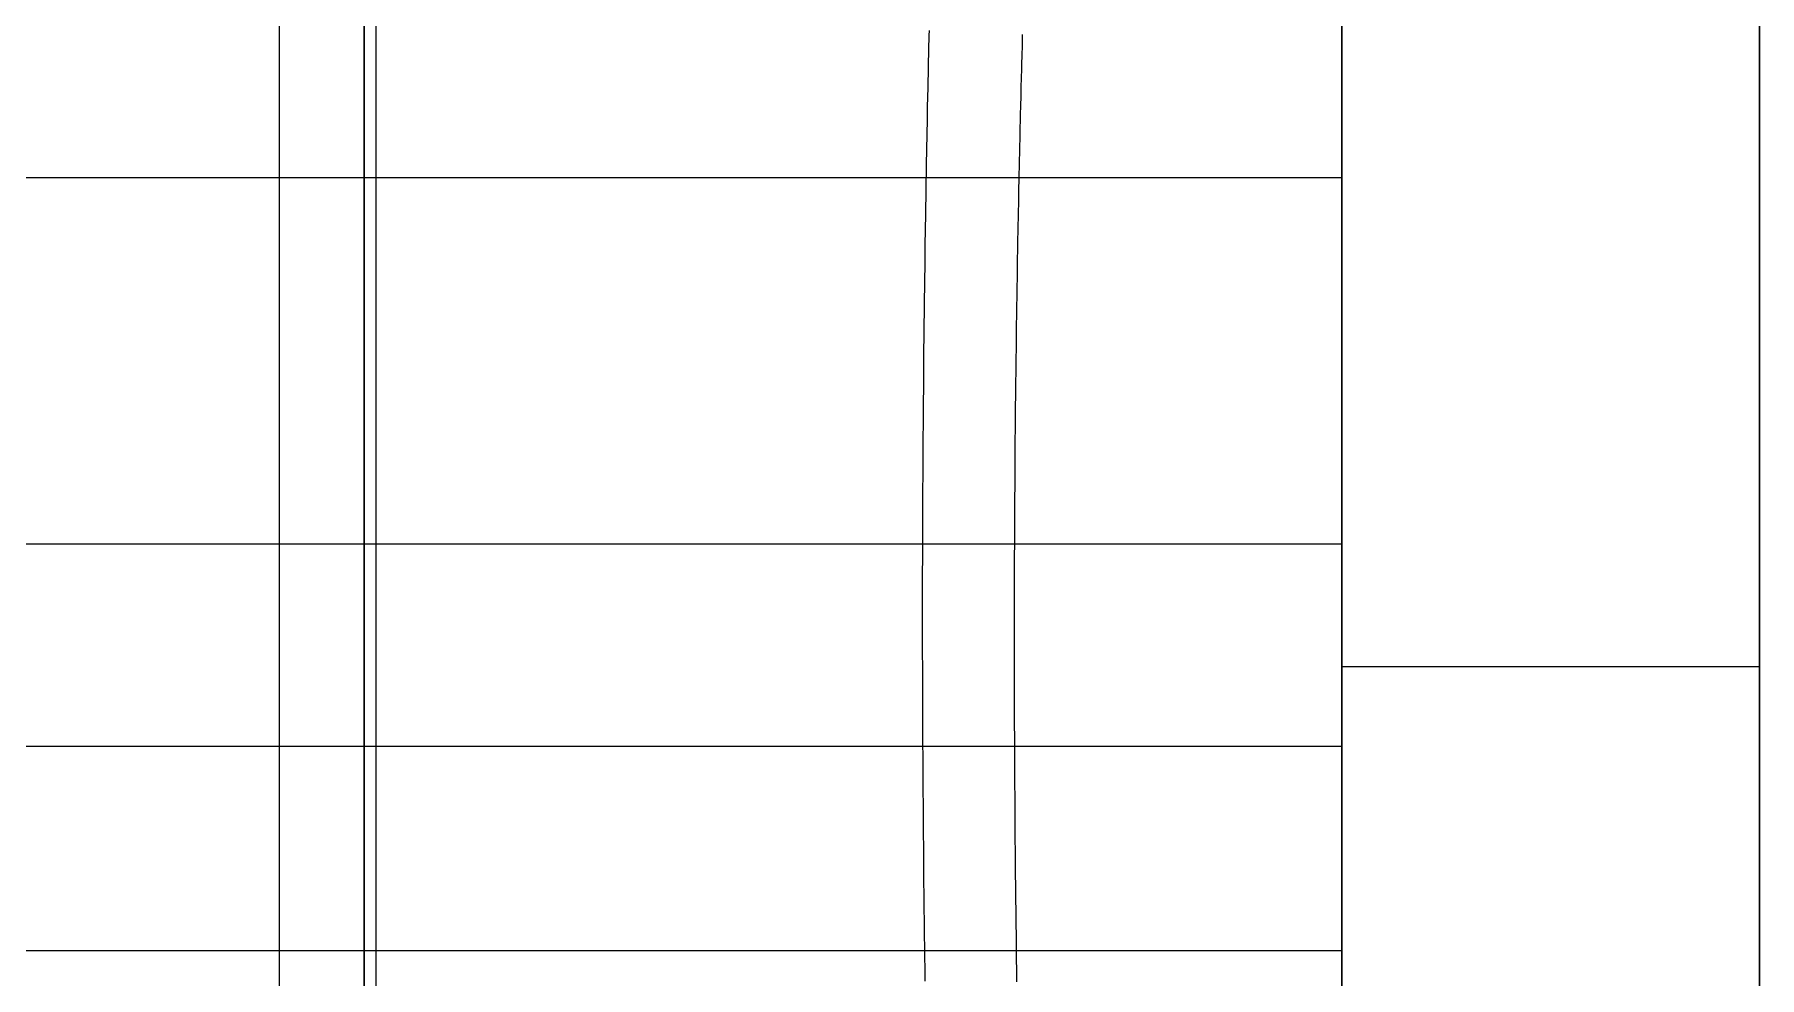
# Model space of a CAD drawing. Extents: x 0 to 702, y -13 to 12.
# Drawn here: x 690.23 to 702, y -0.86 to 5.58 of the extents above; entities that cross this region are included whole.
import ezdxf

# ---------------------------------------------------------------- set-up
doc = ezdxf.new("R2010")
doc.units = 0
doc.layers.get('0').update_dxf_attribs({"linetype": 'CONTINUOUS'})

# ---------------------------------------------------------------- blocks, each defined once
blk = doc.blocks.new('*U1')
at = {"extrusion": (-1, 0, 0)}
for p, q in [((699.15, 1.267, 2.548), (699.15, 7.293, 3.675)), ((699.15, 2.103, 6.408), (699.15, 0.722, 6.15)), ((699.15, -4.823, 1.844), (699.15, 1.267, 2.548)), ((699.15, 0.722, 6.15), (699.15, -0.673, 5.988))]:
    blk.add_line(p, q, dxfattribs=at)
at = {"extrusion": (0, 0.183875, -0.98295)}
for p, q in [((699.15, 1.267, 2.548), (699.15, 7.293, 3.675)), ((702, 1.267, 2.548), (702, 7.293, 3.675)), ((668.5, 2.103, 6.408), (699.15, 2.103, 6.408)), ((699.15, 2.103, 6.408), (699.15, 0.722, 6.15)), ((699.15, 1.267, 2.548), (702, 1.267, 2.548)), ((668.5, 0.722, 6.15), (699.15, 0.722, 6.15))]:
    blk.add_line(p, q, dxfattribs=at)
at = {"extrusion": (1, 0, 0)}
for p, q in [((702, 1.267, 2.548), (702, 7.293, 3.675)), ((702, -4.823, 1.844), (702, 1.267, 2.548))]:
    blk.add_line(p, q, dxfattribs=at)
for p, q in [((668.5, 4.603, 7.551), (699.15, 4.603, 7.551)), ((668.5, 4.603, 7.551), (699.15, 4.603, 7.551)), ((668.5, 2.103, 6.408), (699.15, 2.103, 6.408)), ((668.5, -0.673, 5.988), (699.15, -0.673, 5.988))]:
    blk.add_line(p, q)
at = {"extrusion": (0, 0.11486, -0.993382)}
for p, q in [((699.15, 1.267, 2.548), (702, 1.267, 2.548)), ((699.15, -4.823, 1.844), (699.15, 1.267, 2.548)), ((702, -4.823, 1.844), (702, 1.267, 2.548)), ((668.5, 0.722, 6.15), (699.15, 0.722, 6.15)), ((699.15, 0.722, 6.15), (699.15, -0.673, 5.988)), ((668.5, -0.673, 5.988), (699.15, -0.673, 5.988))]:
    blk.add_line(p, q, dxfattribs=at)
at = {"extrusion": (-1, 0, 0)}
for start, end in [(185.4743, 237.5324), (185.4743, 237.5324), (237.5324, 253.3347), (237.5324, 253.3347), (269.4742, 337.3346), (269.4742, 337.3346)]:
    blk.add_arc((0.765, 15.988, -699.15), 10, start, end, dxfattribs=at)
at = {"extrusion": (1, 0, 0)}
blk.add_arc((-0.765, 15.988, 702), 10, 22.6654, 90.5258, dxfattribs=at)
blk.add_arc((-0.765, 15.988, 702), 10, 22.6654, 90.5258, dxfattribs=at)
blk = doc.blocks.new('*U4')
for points in [[(696.307, -0.882585, 0.022084), (696.306, -0.846329, 0.022346), (696.306, -0.810071, 0.022683), (696.306, -0.773813, 0.023095), (696.305, -0.737554, 0.023581), (696.305, -0.701295, 0.024144), (696.304, -0.665035, 0.024781), (696.304, -0.62877, 0.025494), (696.303, -0.592498, 0.026284), (696.303, -0.556219, 0.02715), (696.302, -0.519935, 0.028092), (696.302, -0.483646, 0.029111), (696.302, -0.447352, 0.030205), (696.301, -0.411054, 0.031376), (696.301, -0.374751, 0.032623), (696.3, -0.338446, 0.033946), (696.3, -0.302137, 0.035346), (696.3, -0.265825, 0.036821), (696.299, -0.229512, 0.038372), (696.299, -0.193196, 0.039999), (696.299, -0.15688, 0.041702), (696.298, -0.120562, 0.04348), (696.298, -0.084245, 0.045335), (696.298, -0.047927, 0.047265), (696.297, -0.01161, 0.049271), (696.297, 0.024706, 0.051353), (696.297, 0.061021, 0.05351), (696.296, 0.097333, 0.055742), (696.296, 0.133644, 0.058051), (696.296, 0.169951, 0.060434), (696.296, 0.206256, 0.062894), (696.295, 0.242557, 0.065428), (696.295, 0.278853, 0.068038), (696.295, 0.315145, 0.070723), (696.295, 0.351432, 0.073484), (696.294, 0.387714, 0.07632), (696.294, 0.423989, 0.079231), (696.294, 0.460259, 0.082217), (696.294, 0.496521, 0.085278), (696.293, 0.532776, 0.088414), (696.293, 0.569024, 0.091626), (696.293, 0.605263, 0.094912), (696.293, 0.641494, 0.098273), (696.293, 0.677715, 0.101709), (696.292, 0.713927, 0.10522), (696.292, 0.75013, 0.108806), (696.292, 0.786321, 0.112466), (696.292, 0.822502, 0.116201), (696.292, 0.858672, 0.120011), (696.292, 0.89483, 0.123896), (696.291, 0.930976, 0.127855), (696.291, 0.967109, 0.131889), (696.291, 1.00323, 0.135997), (696.291, 1.03934, 0.140179), (696.291, 1.07543, 0.144436), (696.291, 1.11151, 0.148768), (696.291, 1.14757, 0.153174), (696.291, 1.18362, 0.157654), (696.291, 1.21965, 0.162208), (696.291, 1.25566, 0.166836), (696.291, 1.29166, 0.171539), (696.29, 1.32765, 0.176316), (696.29, 1.36361, 0.181167), (696.29, 1.39956, 0.186092), (696.29, 1.43548, 0.191091), (696.29, 1.47139, 0.196163), (696.29, 1.50728, 0.20131), (696.29, 1.54315, 0.206531), (696.29, 1.579, 0.211825), (696.29, 1.61483, 0.217194), (696.29, 1.65064, 0.222635), (696.29, 1.68643, 0.228149), (696.29, 1.7222, 0.233735), (696.29, 1.75795, 0.239392), (696.29, 1.79368, 0.245122), (696.29, 1.8294, 0.250923), (696.29, 1.86509, 0.256796), (696.29, 1.90076, 0.262741), (696.29, 1.93642, 0.268758), (696.291, 1.97206, 0.274847), (696.291, 2.00768, 0.281007), (696.291, 2.04327, 0.28724), (696.291, 2.07886, 0.293545), (696.291, 2.11442, 0.299921), (696.291, 2.14996, 0.30637), (696.291, 2.18548, 0.31289), (696.291, 2.22099, 0.319483), (696.291, 2.25647, 0.326147), (696.291, 2.29194, 0.332884), (696.292, 2.32738, 0.339692), (696.292, 2.36281, 0.346573), (696.292, 2.39822, 0.353526), (696.292, 2.43361, 0.36055), (696.292, 2.46898, 0.367647), (696.292, 2.50433, 0.374816), (696.293, 2.53967, 0.382057), (696.293, 2.57498, 0.38937), (696.293, 2.61028, 0.396755), (696.293, 2.64555, 0.404212), (696.293, 2.68081, 0.411742), (696.293, 2.71605, 0.419343), (696.294, 2.75126, 0.427017), (696.294, 2.78646, 0.434763), (696.294, 2.82164, 0.442581), (696.294, 2.85681, 0.450471), (696.295, 2.89195, 0.458434), (696.295, 2.92707, 0.466469), (696.295, 2.96218, 0.474576), (696.295, 2.99726, 0.482755), (696.296, 3.03233, 0.491006), (696.296, 3.06737, 0.49933), (696.296, 3.1024, 0.507726), (696.297, 3.13741, 0.516194), (696.297, 3.1724, 0.524734), (696.297, 3.20737, 0.533347), (696.297, 3.24232, 0.542032), (696.298, 3.27726, 0.55079), (696.298, 3.31217, 0.55962), (696.298, 3.34706, 0.568522), (696.299, 3.38194, 0.577496), (696.299, 3.41679, 0.586543), (696.299, 3.45163, 0.595662), (696.3, 3.48645, 0.604854), (696.3, 3.52125, 0.614118), (696.301, 3.55603, 0.623455), (696.301, 3.59079, 0.632864), (696.301, 3.62553, 0.642345), (696.302, 3.66025, 0.651899), (696.302, 3.69495, 0.661525), (696.303, 3.72964, 0.671224), (696.303, 3.7643, 0.680995), (696.303, 3.79895, 0.690839), (696.304, 3.83358, 0.700755), (696.304, 3.86818, 0.710744), (696.305, 3.90277, 0.720805), (696.305, 3.93734, 0.730939), (696.306, 3.97189, 0.741145), (696.306, 4.00642, 0.751424), (696.306, 4.04093, 0.761775), (696.307, 4.07543, 0.772199), (696.307, 4.1099, 0.782696), (696.308, 4.14435, 0.793265), (696.308, 4.17879, 0.803907), (696.309, 4.2132, 0.814622), (696.309, 4.2476, 0.825409), (696.31, 4.28198, 0.836269), (696.311, 4.31634, 0.847201), (696.311, 4.35068, 0.858206), (696.312, 4.385, 0.869284), (696.312, 4.4193, 0.880435), (696.313, 4.45358, 0.891658), (696.313, 4.48784, 0.902954), (696.314, 4.52208, 0.914322), (696.314, 4.55631, 0.925764), (696.315, 4.59051, 0.937278), (696.316, 4.6247, 0.948865), (696.316, 4.65886, 0.960525), (696.317, 4.69301, 0.972257), (696.317, 4.72714, 0.984062), (696.318, 4.76125, 0.99594), (696.319, 4.79534, 1.00789), (696.319, 4.82941, 1.01991), (696.32, 4.86346, 1.03201), (696.32, 4.89749, 1.04418), (696.321, 4.9315, 1.05642), (696.322, 4.96549, 1.06874), (696.322, 4.99947, 1.08113), (696.323, 5.03342, 1.09359), (696.324, 5.06736, 1.10612), (696.324, 5.10127, 1.11873), (696.325, 5.13517, 1.13141), (696.326, 5.16905, 1.14416), (696.327, 5.20291, 1.15699), (696.327, 5.23675, 1.16988), (696.328, 5.27057, 1.18286), (696.329, 5.30437, 1.1959), (696.329, 5.33815, 1.20902), (696.33, 5.37191, 1.22221), (696.331, 5.40565, 1.23547), (696.332, 5.43938, 1.24881), (696.332, 5.47308, 1.26222), (696.333, 5.50677, 1.2757), (696.334, 5.54043, 1.28926), (696.335, 5.57408, 1.30289), (696.336, 5.60771, 1.31659)], [(696.307, -0.882585, 0.022084), (696.306, -0.846329, 0.022346), (696.306, -0.810071, 0.022683), (696.306, -0.773813, 0.023095), (696.305, -0.737554, 0.023581), (696.305, -0.701295, 0.024144), (696.304, -0.665035, 0.024781), (696.304, -0.62877, 0.025494), (696.303, -0.592498, 0.026284), (696.303, -0.556219, 0.02715), (696.302, -0.519935, 0.028092), (696.302, -0.483646, 0.029111), (696.302, -0.447352, 0.030205), (696.301, -0.411054, 0.031376), (696.301, -0.374751, 0.032623), (696.3, -0.338446, 0.033946), (696.3, -0.302137, 0.035346), (696.3, -0.265825, 0.036821), (696.299, -0.229512, 0.038372), (696.299, -0.193196, 0.039999), (696.299, -0.15688, 0.041702), (696.298, -0.120562, 0.04348), (696.298, -0.084245, 0.045335), (696.298, -0.047927, 0.047265), (696.297, -0.01161, 0.049271), (696.297, 0.024706, 0.051353), (696.297, 0.061021, 0.05351), (696.296, 0.097333, 0.055742), (696.296, 0.133644, 0.058051), (696.296, 0.169951, 0.060434), (696.296, 0.206256, 0.062894), (696.295, 0.242557, 0.065428), (696.295, 0.278853, 0.068038), (696.295, 0.315145, 0.070723), (696.295, 0.351432, 0.073484), (696.294, 0.387714, 0.07632), (696.294, 0.423989, 0.079231), (696.294, 0.460259, 0.082217), (696.294, 0.496521, 0.085278), (696.293, 0.532776, 0.088414), (696.293, 0.569024, 0.091626), (696.293, 0.605263, 0.094912), (696.293, 0.641494, 0.098273), (696.293, 0.677715, 0.101709), (696.292, 0.713927, 0.10522), (696.292, 0.75013, 0.108806), (696.292, 0.786321, 0.112466), (696.292, 0.822502, 0.116201), (696.292, 0.858672, 0.120011), (696.292, 0.89483, 0.123896), (696.291, 0.930976, 0.127855), (696.291, 0.967109, 0.131889), (696.291, 1.00323, 0.135997), (696.291, 1.03934, 0.140179), (696.291, 1.07543, 0.144436), (696.291, 1.11151, 0.148768), (696.291, 1.14757, 0.153174), (696.291, 1.18362, 0.157654), (696.291, 1.21965, 0.162208), (696.291, 1.25566, 0.166836), (696.291, 1.29166, 0.171539), (696.29, 1.32765, 0.176316), (696.29, 1.36361, 0.181167), (696.29, 1.39956, 0.186092), (696.29, 1.43548, 0.191091), (696.29, 1.47139, 0.196163), (696.29, 1.50728, 0.20131), (696.29, 1.54315, 0.206531), (696.29, 1.579, 0.211825), (696.29, 1.61483, 0.217194), (696.29, 1.65064, 0.222635), (696.29, 1.68643, 0.228149), (696.29, 1.7222, 0.233735), (696.29, 1.75795, 0.239392), (696.29, 1.79368, 0.245122), (696.29, 1.8294, 0.250923), (696.29, 1.86509, 0.256796), (696.29, 1.90076, 0.262741), (696.29, 1.93642, 0.268758), (696.291, 1.97206, 0.274847), (696.291, 2.00768, 0.281007), (696.291, 2.04327, 0.28724), (696.291, 2.07886, 0.293545), (696.291, 2.11442, 0.299921), (696.291, 2.14996, 0.30637), (696.291, 2.18548, 0.31289), (696.291, 2.22099, 0.319483), (696.291, 2.25647, 0.326147), (696.291, 2.29194, 0.332884), (696.292, 2.32738, 0.339692), (696.292, 2.36281, 0.346573), (696.292, 2.39822, 0.353526), (696.292, 2.43361, 0.36055), (696.292, 2.46898, 0.367647), (696.292, 2.50433, 0.374816), (696.293, 2.53967, 0.382057), (696.293, 2.57498, 0.38937), (696.293, 2.61028, 0.396755), (696.293, 2.64555, 0.404212), (696.293, 2.68081, 0.411742), (696.293, 2.71605, 0.419343), (696.294, 2.75126, 0.427017), (696.294, 2.78646, 0.434763), (696.294, 2.82164, 0.442581), (696.294, 2.85681, 0.450471), (696.295, 2.89195, 0.458434), (696.295, 2.92707, 0.466469), (696.295, 2.96218, 0.474576), (696.295, 2.99726, 0.482755), (696.296, 3.03233, 0.491006), (696.296, 3.06737, 0.49933), (696.296, 3.1024, 0.507726), (696.297, 3.13741, 0.516194), (696.297, 3.1724, 0.524734), (696.297, 3.20737, 0.533347), (696.297, 3.24232, 0.542032), (696.298, 3.27726, 0.55079), (696.298, 3.31217, 0.55962), (696.298, 3.34706, 0.568522), (696.299, 3.38194, 0.577496), (696.299, 3.41679, 0.586543), (696.299, 3.45163, 0.595662), (696.3, 3.48645, 0.604854), (696.3, 3.52125, 0.614118), (696.301, 3.55603, 0.623455), (696.301, 3.59079, 0.632864), (696.301, 3.62553, 0.642345), (696.302, 3.66025, 0.651899), (696.302, 3.69495, 0.661525), (696.303, 3.72964, 0.671224), (696.303, 3.7643, 0.680995), (696.303, 3.79895, 0.690839), (696.304, 3.83358, 0.700755), (696.304, 3.86818, 0.710744), (696.305, 3.90277, 0.720805), (696.305, 3.93734, 0.730939), (696.306, 3.97189, 0.741145), (696.306, 4.00642, 0.751424), (696.306, 4.04093, 0.761775), (696.307, 4.07543, 0.772199), (696.307, 4.1099, 0.782696), (696.308, 4.14435, 0.793265), (696.308, 4.17879, 0.803907), (696.309, 4.2132, 0.814622), (696.309, 4.2476, 0.825409), (696.31, 4.28198, 0.836269), (696.311, 4.31634, 0.847201), (696.311, 4.35068, 0.858206), (696.312, 4.385, 0.869284), (696.312, 4.4193, 0.880435), (696.313, 4.45358, 0.891658), (696.313, 4.48784, 0.902954), (696.314, 4.52208, 0.914322), (696.314, 4.55631, 0.925764), (696.315, 4.59051, 0.937278), (696.316, 4.6247, 0.948865), (696.316, 4.65886, 0.960525), (696.317, 4.69301, 0.972257), (696.317, 4.72714, 0.984062), (696.318, 4.76125, 0.99594), (696.319, 4.79534, 1.00789), (696.319, 4.82941, 1.01991), (696.32, 4.86346, 1.03201), (696.32, 4.89749, 1.04418), (696.321, 4.9315, 1.05642), (696.322, 4.96549, 1.06874), (696.322, 4.99947, 1.08113), (696.323, 5.03342, 1.09359), (696.324, 5.06736, 1.10612), (696.324, 5.10127, 1.11873), (696.325, 5.13517, 1.13141), (696.326, 5.16905, 1.14416), (696.327, 5.20291, 1.15699), (696.327, 5.23675, 1.16988), (696.328, 5.27057, 1.18286), (696.329, 5.30437, 1.1959), (696.329, 5.33815, 1.20902), (696.33, 5.37191, 1.22221), (696.331, 5.40565, 1.23547), (696.332, 5.43938, 1.24881), (696.332, 5.47308, 1.26222), (696.333, 5.50677, 1.2757), (696.334, 5.54043, 1.28926), (696.335, 5.57408, 1.30289), (696.336, 5.60771, 1.31659)], [(696.97, 5.57999, 2.55268), (696.97, 5.5488, 2.53898), (696.969, 5.51758, 2.52534), (696.968, 5.48635, 2.51178), (696.967, 5.45511, 2.49828), (696.966, 5.42384, 2.48485), (696.965, 5.39256, 2.4715), (696.964, 5.36126, 2.4582), (696.964, 5.32995, 2.44498), (696.963, 5.29861, 2.43183), (696.962, 5.26726, 2.41875), (696.961, 5.23589, 2.40573), (696.96, 5.20451, 2.39278), (696.96, 5.1731, 2.37991), (696.959, 5.14168, 2.3671), (696.958, 5.11024, 2.35436), (696.957, 5.07879, 2.34168), (696.956, 5.04732, 2.32908), (696.956, 5.01583, 2.31655), (696.955, 4.98432, 2.30408), (696.954, 4.95279, 2.29168), (696.953, 4.92125, 2.27935), (696.953, 4.88969, 2.26709), (696.952, 4.85811, 2.2549), (696.951, 4.82652, 2.24278), (696.951, 4.79491, 2.23072), (696.95, 4.76328, 2.21873), (696.949, 4.73163, 2.20682), (696.949, 4.69997, 2.19497), (696.948, 4.66829, 2.18319), (696.947, 4.63659, 2.17147), (696.946, 4.60487, 2.15983), (696.946, 4.57314, 2.14825), (696.945, 4.54139, 2.13674), (696.945, 4.50962, 2.12531), (696.944, 4.47784, 2.11393), (696.943, 4.44603, 2.10263), (696.943, 4.41421, 2.0914), (696.942, 4.38238, 2.08023), (696.941, 4.35052, 2.06913), (696.941, 4.31865, 2.0581), (696.94, 4.28676, 2.04714), (696.94, 4.25486, 2.03625), (696.939, 4.22293, 2.02543), (696.938, 4.19099, 2.01467), (696.938, 4.15904, 2.00398), (696.937, 4.12706, 1.99336), (696.937, 4.09507, 1.98281), (696.936, 4.06306, 1.97232), (696.936, 4.03103, 1.96191), (696.935, 3.99899, 1.95156), (696.935, 3.96693, 1.94128), (696.934, 3.93485, 1.93107), (696.934, 3.90275, 1.92093), (696.933, 3.87064, 1.91085), (696.933, 3.83851, 1.90085), (696.932, 3.80636, 1.89091), (696.932, 3.7742, 1.88104), (696.931, 3.74202, 1.87123), (696.931, 3.70982, 1.8615), (696.93, 3.6776, 1.85183), (696.93, 3.64537, 1.84223), (696.929, 3.61312, 1.8327), (696.929, 3.58085, 1.82324), (696.928, 3.54856, 1.81384), (696.928, 3.51626, 1.80451), (696.927, 3.48394, 1.79525), (696.927, 3.4516, 1.78606), (696.927, 3.41925, 1.77694), (696.926, 3.38688, 1.76788), (696.926, 3.35449, 1.7589), (696.925, 3.32208, 1.74997), (696.925, 3.28966, 1.74112), (696.925, 3.25722, 1.73234), (696.924, 3.22477, 1.72362), (696.924, 3.19229, 1.71497), (696.924, 3.1598, 1.70639), (696.923, 3.12729, 1.69788), (696.923, 3.09477, 1.68943), (696.922, 3.06222, 1.68105), (696.922, 3.02966, 1.67274), (696.922, 2.99709, 1.6645), (696.922, 2.96449, 1.65632), (696.921, 2.93188, 1.64822), (696.921, 2.89925, 1.64018), (696.921, 2.86661, 1.6322), (696.92, 2.83395, 1.6243), (696.92, 2.80127, 1.61646), (696.92, 2.76857, 1.60869), (696.919, 2.73586, 1.60099), (696.919, 2.70312, 1.59335), (696.919, 2.67038, 1.58579), (696.919, 2.63761, 1.57829), (696.918, 2.60483, 1.57085), (696.918, 2.57203, 1.56349), (696.918, 2.53921, 1.55619), (696.918, 2.50638, 1.54896), (696.918, 2.47353, 1.5418), (696.917, 2.44066, 1.53471), (696.917, 2.40778, 1.52768), (696.917, 2.37488, 1.52072), (696.917, 2.34196, 1.51383), (696.917, 2.30902, 1.507), (696.916, 2.27607, 1.50024), (696.916, 2.2431, 1.49355), (696.916, 2.21011, 1.48693), (696.916, 2.17711, 1.48037), (696.916, 2.14409, 1.47388), (696.916, 2.11105, 1.46746), (696.916, 2.07799, 1.46111), (696.915, 2.04492, 1.45482), (696.915, 2.01183, 1.4486), (696.915, 1.97873, 1.44245), (696.915, 1.9456, 1.43636), (696.915, 1.91246, 1.43034), (696.915, 1.87931, 1.42439), (696.915, 1.84613, 1.41851), (696.915, 1.81294, 1.41269), (696.915, 1.77973, 1.40694), (696.915, 1.74651, 1.40126), (696.915, 1.71326, 1.39564), (696.914, 1.68001, 1.39009), (696.914, 1.64673, 1.38461), (696.914, 1.61344, 1.3792), (696.914, 1.58013, 1.37385), (696.914, 1.5468, 1.36857), (696.914, 1.51346, 1.36336), (696.914, 1.48009, 1.35821), (696.914, 1.44672, 1.35313), (696.914, 1.41332, 1.34812), (696.914, 1.37989, 1.34318), (696.914, 1.34645, 1.3383), (696.914, 1.31298, 1.3335), (696.914, 1.2795, 1.32876), (696.914, 1.24599, 1.32409), (696.914, 1.21246, 1.31949), (696.915, 1.17892, 1.31496), (696.915, 1.14535, 1.31049), (696.915, 1.11177, 1.3061), (696.915, 1.07817, 1.30177), (696.915, 1.04455, 1.29752), (696.915, 1.01091, 1.29333), (696.915, 0.977254, 1.28921), (696.915, 0.943583, 1.28516), (696.915, 0.909896, 1.28118), (696.915, 0.876194, 1.27727), (696.915, 0.842476, 1.27343), (696.916, 0.808744, 1.26965), (696.916, 0.774998, 1.26595), (696.916, 0.741238, 1.26232), (696.916, 0.707464, 1.25875), (696.916, 0.673677, 1.25526), (696.916, 0.639878, 1.25183), (696.917, 0.606067, 1.24848), (696.917, 0.572244, 1.24519), (696.917, 0.53841, 1.24197), (696.917, 0.504566, 1.23883), (696.917, 0.470711, 1.23575), (696.917, 0.436846, 1.23274), (696.918, 0.402971, 1.2298), (696.918, 0.369088, 1.22694), (696.918, 0.335196, 1.22414), (696.918, 0.301296, 1.22141), (696.919, 0.267388, 1.21875), (696.919, 0.233473, 1.21617), (696.919, 0.199551, 1.21365), (696.919, 0.165623, 1.21121), (696.92, 0.131689, 1.20883), (696.92, 0.097749, 1.20652), (696.92, 0.063804, 1.20429), (696.921, 0.029855, 1.20212), (696.921, -0.004098, 1.20003), (696.921, -0.038056, 1.19801), (696.921, -0.072016, 1.19605), (696.922, -0.10598, 1.19417), (696.922, -0.139945, 1.19236), (696.922, -0.173913, 1.19062), (696.923, -0.207883, 1.18895), (696.923, -0.241853, 1.18736), (696.923, -0.275824, 1.18583), (696.924, -0.309796, 1.18437), (696.924, -0.343767, 1.18299), (696.925, -0.377738, 1.18167), (696.925, -0.411707, 1.18043), (696.925, -0.445675, 1.17926), (696.926, -0.479641, 1.17816), (696.926, -0.513605, 1.17713), (696.927, -0.547566, 1.17618), (696.927, -0.581523, 1.17529), (696.927, -0.615477, 1.17448), (696.928, -0.649427, 1.17374), (696.928, -0.683372, 1.17307), (696.929, -0.717313, 1.17247), (696.929, -0.751253, 1.17194), (696.93, -0.785191, 1.17148), (696.93, -0.819128, 1.17109), (696.93, -0.853063, 1.17078), (696.931, -0.886998, 1.17053)], [(696.97, 5.57999, 2.55268), (696.97, 5.5488, 2.53898), (696.969, 5.51758, 2.52534), (696.968, 5.48635, 2.51178), (696.967, 5.45511, 2.49828), (696.966, 5.42384, 2.48485), (696.965, 5.39256, 2.4715), (696.964, 5.36126, 2.4582), (696.964, 5.32995, 2.44498), (696.963, 5.29861, 2.43183), (696.962, 5.26726, 2.41875), (696.961, 5.23589, 2.40573), (696.96, 5.20451, 2.39278), (696.96, 5.1731, 2.37991), (696.959, 5.14168, 2.3671), (696.958, 5.11024, 2.35436), (696.957, 5.07879, 2.34168), (696.956, 5.04732, 2.32908), (696.956, 5.01583, 2.31655), (696.955, 4.98432, 2.30408), (696.954, 4.95279, 2.29168), (696.953, 4.92125, 2.27935), (696.953, 4.88969, 2.26709), (696.952, 4.85811, 2.2549), (696.951, 4.82652, 2.24278), (696.951, 4.79491, 2.23072), (696.95, 4.76328, 2.21873), (696.949, 4.73163, 2.20682), (696.949, 4.69997, 2.19497), (696.948, 4.66829, 2.18319), (696.947, 4.63659, 2.17147), (696.946, 4.60487, 2.15983), (696.946, 4.57314, 2.14825), (696.945, 4.54139, 2.13674), (696.945, 4.50962, 2.12531), (696.944, 4.47784, 2.11393), (696.943, 4.44603, 2.10263), (696.943, 4.41421, 2.0914), (696.942, 4.38238, 2.08023), (696.941, 4.35052, 2.06913), (696.941, 4.31865, 2.0581), (696.94, 4.28676, 2.04714), (696.94, 4.25486, 2.03625), (696.939, 4.22293, 2.02543), (696.938, 4.19099, 2.01467), (696.938, 4.15904, 2.00398), (696.937, 4.12706, 1.99336), (696.937, 4.09507, 1.98281), (696.936, 4.06306, 1.97232), (696.936, 4.03103, 1.96191), (696.935, 3.99899, 1.95156), (696.935, 3.96693, 1.94128), (696.934, 3.93485, 1.93107), (696.934, 3.90275, 1.92093), (696.933, 3.87064, 1.91085), (696.933, 3.83851, 1.90085), (696.932, 3.80636, 1.89091), (696.932, 3.7742, 1.88104), (696.931, 3.74202, 1.87123), (696.931, 3.70982, 1.8615), (696.93, 3.6776, 1.85183), (696.93, 3.64537, 1.84223), (696.929, 3.61312, 1.8327), (696.929, 3.58085, 1.82324), (696.928, 3.54856, 1.81384), (696.928, 3.51626, 1.80451), (696.927, 3.48394, 1.79525), (696.927, 3.4516, 1.78606), (696.927, 3.41925, 1.77694), (696.926, 3.38688, 1.76788), (696.926, 3.35449, 1.7589), (696.925, 3.32208, 1.74997), (696.925, 3.28966, 1.74112), (696.925, 3.25722, 1.73234), (696.924, 3.22477, 1.72362), (696.924, 3.19229, 1.71497), (696.924, 3.1598, 1.70639), (696.923, 3.12729, 1.69788), (696.923, 3.09477, 1.68943), (696.922, 3.06222, 1.68105), (696.922, 3.02966, 1.67274), (696.922, 2.99709, 1.6645), (696.922, 2.96449, 1.65632), (696.921, 2.93188, 1.64822), (696.921, 2.89925, 1.64018), (696.921, 2.86661, 1.6322), (696.92, 2.83395, 1.6243), (696.92, 2.80127, 1.61646), (696.92, 2.76857, 1.60869), (696.919, 2.73586, 1.60099), (696.919, 2.70312, 1.59335), (696.919, 2.67038, 1.58579), (696.919, 2.63761, 1.57829), (696.918, 2.60483, 1.57085), (696.918, 2.57203, 1.56349), (696.918, 2.53921, 1.55619), (696.918, 2.50638, 1.54896), (696.918, 2.47353, 1.5418), (696.917, 2.44066, 1.53471), (696.917, 2.40778, 1.52768), (696.917, 2.37488, 1.52072), (696.917, 2.34196, 1.51383), (696.917, 2.30902, 1.507), (696.916, 2.27607, 1.50024), (696.916, 2.2431, 1.49355), (696.916, 2.21011, 1.48693), (696.916, 2.17711, 1.48037), (696.916, 2.14409, 1.47388), (696.916, 2.11105, 1.46746), (696.916, 2.07799, 1.46111), (696.915, 2.04492, 1.45482), (696.915, 2.01183, 1.4486), (696.915, 1.97873, 1.44245), (696.915, 1.9456, 1.43636), (696.915, 1.91246, 1.43034), (696.915, 1.87931, 1.42439), (696.915, 1.84613, 1.41851), (696.915, 1.81294, 1.41269), (696.915, 1.77973, 1.40694), (696.915, 1.74651, 1.40126), (696.915, 1.71326, 1.39564), (696.914, 1.68001, 1.39009), (696.914, 1.64673, 1.38461), (696.914, 1.61344, 1.3792), (696.914, 1.58013, 1.37385), (696.914, 1.5468, 1.36857), (696.914, 1.51346, 1.36336), (696.914, 1.48009, 1.35821), (696.914, 1.44672, 1.35313), (696.914, 1.41332, 1.34812), (696.914, 1.37989, 1.34318), (696.914, 1.34645, 1.3383), (696.914, 1.31298, 1.3335), (696.914, 1.2795, 1.32876), (696.914, 1.24599, 1.32409), (696.914, 1.21246, 1.31949), (696.915, 1.17892, 1.31496), (696.915, 1.14535, 1.31049), (696.915, 1.11177, 1.3061), (696.915, 1.07817, 1.30177), (696.915, 1.04455, 1.29752), (696.915, 1.01091, 1.29333), (696.915, 0.977254, 1.28921), (696.915, 0.943583, 1.28516), (696.915, 0.909896, 1.28118), (696.915, 0.876194, 1.27727), (696.915, 0.842476, 1.27343), (696.916, 0.808744, 1.26965), (696.916, 0.774998, 1.26595), (696.916, 0.741238, 1.26232), (696.916, 0.707464, 1.25875), (696.916, 0.673677, 1.25526), (696.916, 0.639878, 1.25183), (696.917, 0.606067, 1.24848), (696.917, 0.572244, 1.24519), (696.917, 0.53841, 1.24197), (696.917, 0.504566, 1.23883), (696.917, 0.470711, 1.23575), (696.917, 0.436846, 1.23274), (696.918, 0.402971, 1.2298), (696.918, 0.369088, 1.22694), (696.918, 0.335196, 1.22414), (696.918, 0.301296, 1.22141), (696.919, 0.267388, 1.21875), (696.919, 0.233473, 1.21617), (696.919, 0.199551, 1.21365), (696.919, 0.165623, 1.21121), (696.92, 0.131689, 1.20883), (696.92, 0.097749, 1.20652), (696.92, 0.063804, 1.20429), (696.921, 0.029855, 1.20212), (696.921, -0.004098, 1.20003), (696.921, -0.038056, 1.19801), (696.921, -0.072016, 1.19605), (696.922, -0.10598, 1.19417), (696.922, -0.139945, 1.19236), (696.922, -0.173913, 1.19062), (696.923, -0.207883, 1.18895), (696.923, -0.241853, 1.18736), (696.923, -0.275824, 1.18583), (696.924, -0.309796, 1.18437), (696.924, -0.343767, 1.18299), (696.925, -0.377738, 1.18167), (696.925, -0.411707, 1.18043), (696.925, -0.445675, 1.17926), (696.926, -0.479641, 1.17816), (696.926, -0.513605, 1.17713), (696.927, -0.547566, 1.17618), (696.927, -0.581523, 1.17529), (696.927, -0.615477, 1.17448), (696.928, -0.649427, 1.17374), (696.928, -0.683372, 1.17307), (696.929, -0.717313, 1.17247), (696.929, -0.751253, 1.17194), (696.93, -0.785191, 1.17148), (696.93, -0.819128, 1.17109), (696.93, -0.853063, 1.17078), (696.931, -0.886998, 1.17053)]]:
    blk.add_polyline3d(points)
at = {"extrusion": (-1, 0, 0)}
for centre, radius, start, end in [((0.764738, 15.987856, -691.90019), 11.48186, 180, 348.4), ((0.764738, 15.987856, -691.90019), 11.48186, 180, 348.4), ((0.764738, 15.987856, -692.561943), 10.371867, 0, 174.4), ((0.764738, 15.987856, -692.561943), 10.371867, 0, 174.4), ((0.764738, 15.987856, -692.480303), 10.28879, 180, 0), ((0.764738, 15.987856, -692.480303), 10.28879, 0, 180), ((0.764738, 15.987856, -692.480303), 10.28879, 180, 0), ((0.764738, 15.987856, -692.480303), 10.28879, 0, 180)]:
    blk.add_arc(centre, radius, start, end, dxfattribs=at)
at = {"extrusion": (1, 0, 0)}
for centre, radius, start, end in [((-0.764738, 15.987856, 702), 11.57, 5.6, 180), ((-0.764738, 15.987856, 702), 11.57, 5.6, 180), ((-0.764738, 15.987856, 702), 10.371867, 5.6, 191.6), ((-0.764738, 15.987856, 702), 10.371867, 5.6, 191.6), ((-0.987695, 17.462089, 702), 17.49, 263.4262169, 293.7737831), ((-0.987695, 17.462089, 702), 17.49, 263.4262169, 293.7737831), ((-0.987695, 17.462089, 702), 16.291867, 263.4262169, 293.7737831), ((-0.987695, 17.462089, 702), 16.291867, 263.4262169, 293.7737831)]:
    blk.add_arc(centre, radius, start, end, dxfattribs=at)

msp = doc.modelspace()

# ---------------------------------------------------------------- block references
for name in ['*U4', '*U1']:
    msp.add_blockref(name, (0, 0))

doc.saveas('drawing.dxf')
